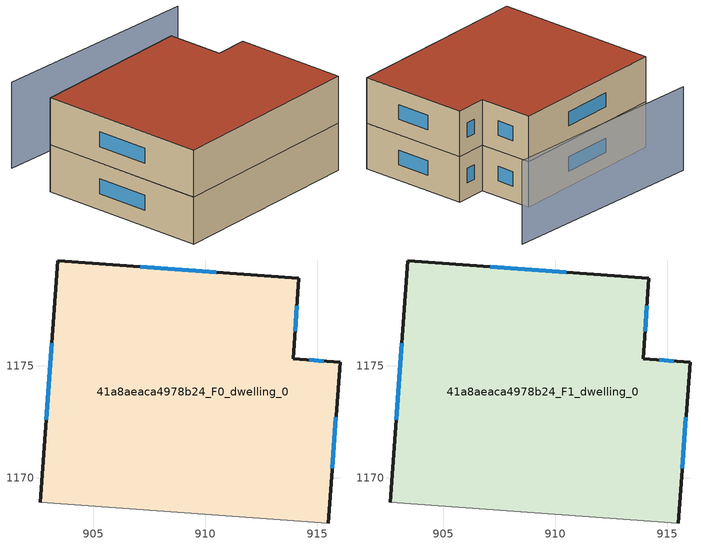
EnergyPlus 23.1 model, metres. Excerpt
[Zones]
41a8aeaca4978b24_F0_dwelling_0
 floor ground (EU_floor_Construction): 914.18,1178.91 913.92,1175.32 916.01,1175.17 915.49,1167.98 902.62,1168.92 903.41,1179.69 z0
 wall outside (EU_wall_Construction): 915.49,1167.98 916.01,1175.17 913.92,1175.32 914.18,1178.91 903.41,1179.69 902.62,1168.92 z0:3
 wall adiabatic (EU_wall_Construction): 902.62,1168.92 915.49,1167.98 z0:3
 window (EU_Window_Construction): 910.49,1179.18 907.09,1179.42 / 914.01,1176.55 914.09,1177.68 / 915.3,1175.22 914.64,1175.27 / 915.67,1170.44 915.83,1172.71 / 903.14,1176 902.89,1172.61 z1.03:1.97
41a8aeaca4978b24_F1_dwelling_0
 floor to 41a8aeaca4978b24_F0_dwelling_0 (EU_floor_Construction): 914.18,1178.91 913.92,1175.32 916.01,1175.17 915.49,1167.98 902.62,1168.92 903.4,1179.69 z3
 wall outside (EU_wall_Construction): 915.49,1167.98 916.01,1175.17 913.92,1175.32 914.18,1178.91 903.41,1179.69 902.62,1168.92 z3:6
 wall adiabatic (EU_wall_Construction): 902.62,1168.92 915.49,1167.98 z3:6
 window (EU_Window_Construction): 910.49,1179.18 907.09,1179.42 / 914.01,1176.55 914.09,1177.68 / 915.3,1175.22 914.64,1175.27 / 915.67,1170.44 915.83,1172.71 / 903.14,1176 902.89,1172.61 z4.03:4.97
 roof outside (EU_roof_Construction): 915.49,1167.98 916.01,1175.17 913.92,1175.32 914.18,1178.91 903.41,1179.69 902.62,1168.92 z6
shading: 918.48,1181.56 904.64,1183.34 z0:5.5
[Building]
EU S2 Campaign: North Axis=0; Terrain=City; Solar Distribution=FullExterior
[Site:Location]
Cape.Town.Intl.AP: Latitude=-33.965; Longitude=18.602; Time Zone=2; Elevation=46
[SizingPeriod:WeatherFileDays]
AnnualSizingPeriod: Begin Month=1; Begin Day of Month=1; End Month=12; End Day of Month=31; Day of Week for Start Day=Monday; Use Weather File Daylight Saving Period=No; Use Weather File Rain and Snow Indicators=No
[MATERIAL]
EU_InternalMass_Material: Roughness=MediumRough; Thickness=0.1; Conductivity=1; Density=1800; Specific Heat=900; Thermal Absorptance=0.9; Solar Absorptance=0.7; Visible Absorptance=0.7
[MATERIAL:NOMASS] Roughness=MediumRough; Thermal Absorptance=0.9; Solar Absorptance=0.7; Visible Absorptance=0.7
Name | Thermal Resistance
EU_wall_NoMass | 0.493876
EU_roof_NoMass | 0.449382
EU_floor_NoMass | 1.25
[WINDOWMATERIAL:SIMPLEGLAZINGSYSTEM]
EU_Window_SimpleGlazing: UFactor=4.4; Solar Heat Gain Coefficient=0.85; Visible Transmittance=0.85
[CONSTRUCTION]
EU_wall_Construction: EU_wall_NoMass
EU_roof_Construction: EU_roof_NoMass
EU_floor_Construction: EU_floor_NoMass
EU_Window_Construction: EU_Window_SimpleGlazing
EU_InternalMass_Construction: EU_InternalMass_Material
[ZONE] Type=1; Multiplier=1; Ceiling Height=autocalculate; Floor Area=autocalculate; Part of Total Floor Area=Yes
Name | Volume
41a8aeaca4978b24_F0_dwelling_0 | 395.456
41a8aeaca4978b24_F1_dwelling_0 | 395.455
[INTERNALMASS] Construction=EU_InternalMass_Construction; Surface Area=131.818
Name | Zone or ZoneList
41a8aeaca4978b24_F0_dwelling_0_EU_InternalMass | 41a8aeaca4978b24_F0_dwelling_0
41a8aeaca4978b24_F1_dwelling_0_EU_InternalMass | 41a8aeaca4978b24_F1_dwelling_0
[OTHEREQUIPMENT] Fuel Type=Electricity; Design Level Calculation Method=Watts/Area; Power per Zone Floor Area=1; Fraction Latent=0; Fraction Radiant=0; Fraction Lost=0; Carbon Dioxide Generation Rate=0; EndUse Subcategory=EU_Step8_InternalGains
Name | Zone or ZoneList or Space or SpaceList | Schedule
EU_Step8_InternalGain_41a8aeaca4978b24_F0_dwelling_0_f000 | 41a8aeaca4978b24_F0_dwelling_0 | EU_Step8_GainSchedule_41a8aeaca4978b24_F0_dwelling_0_f000
EU_Step8_InternalGain_41a8aeaca4978b24_F1_dwelling_0_f000 | 41a8aeaca4978b24_F1_dwelling_0 | EU_Step8_GainSchedule_41a8aeaca4978b24_F1_dwelling_0_f000
[ZONEVENTILATION:DESIGNFLOWRATE] Schedule=EU_AlwaysOn; Design Flow Rate Calculation Method=AirChanges/Hour; Air Changes per Hour=0.64; Ventilation Type=Natural; Fan Pressure Rise=0; Fan Total Efficiency=1; Constant Term Coefficient=1; Temperature Term Coefficient=0; Velocity Term Coefficient=0; Velocity Squared Term Coefficient=0; Minimum Indoor Temperature=-100; Maximum Indoor Temperature=100; Delta Temperature=-100; Minimum Outdoor Temperature=-100; Maximum Outdoor Temperature=100; Maximum Wind Speed=40
Name | Zone or ZoneList or Space or SpaceList
EU_ConstantAir_41a8aeaca4978b24_F0_dwelling_0 | 41a8aeaca4978b24_F0_dwelling_0
EU_ConstantAir_41a8aeaca4978b24_F1_dwelling_0 | 41a8aeaca4978b24_F1_dwelling_0
[HVACTEMPLATE:THERMOSTAT] Constant Heating Setpoint=20; Constant Cooling Setpoint=50
EU_HeatOnly_41a8aeaca4978b24_F0_dwelling_0; EU_HeatOnly_41a8aeaca4978b24_F1_dwelling_0
[HVACTEMPLATE:ZONE:IDEALLOADSAIRSYSTEM] System Availability Schedule=EU_AlwaysOn; Maximum Heating Supply Air Temperature=50; Minimum Cooling Supply Air Temperature=13; Maximum Heating Supply Air Humidity Ratio=0.0156; Minimum Cooling Supply Air Humidity Ratio=0.0077; Heating Limit=NoLimit; Cooling Limit=NoLimit; Heating Availability Schedule=EU_AlwaysOn; Cooling Availability Schedule=EU_CoolingOff; Dehumidification Control Type=ConstantSensibleHeatRatio; Cooling Sensible Heat Ratio=0.7; Dehumidification Setpoint=60; Humidification Control Type=None; Humidification Setpoint=30; Outdoor Air Method=None; Outdoor Air Flow Rate per Person=0.00944; Outdoor Air Flow Rate per Zone Floor Area=0; Outdoor Air Flow Rate per Zone=0; Demand Controlled Ventilation Type=None; Outdoor Air Economizer Type=NoEconomizer; Heat Recovery Type=None; Sensible Heat Recovery Effectiveness=0.7; Latent Heat Recovery Effectiveness=0.65
Name | Template Thermostat
41a8aeaca4978b24_F0_dwelling_0 | EU_HeatOnly_41a8aeaca4978b24_F0_dwelling_0
41a8aeaca4978b24_F1_dwelling_0 | EU_HeatOnly_41a8aeaca4978b24_F1_dwelling_0
[SIZING:ZONE] Zone Cooling Design Supply Air Temperature Input Method=SupplyAirTemperature; Zone Cooling Design Supply Air Temperature=13; Zone Heating Design Supply Air Temperature Input Method=SupplyAirTemperature; Zone Heating Design Supply Air Temperature=50; Zone Cooling Design Supply Air Humidity Ratio=0.008; Zone Heating Design Supply Air Humidity Ratio=0.008; Cooling Design Air Flow Method=DesignDay; Cooling Design Air Flow Rate=0; Cooling Minimum Air Flow per Zone Floor Area=0.000762; Cooling Minimum Air Flow=0; Cooling Minimum Air Flow Fraction=0.2; Heating Design Air Flow Method=DesignDay; Heating Design Air Flow Rate=0; Heating Maximum Air Flow per Zone Floor Area=0.002032; Heating Maximum Air Flow=0.141576; Heating Maximum Air Flow Fraction=0.3; Account for Dedicated Outdoor Air System=No; Dedicated Outdoor Air System Control Strategy=NeutralSupplyAir; Dedicated Outdoor Air Low Setpoint Temperature for Design=autosize; Dedicated Outdoor Air High Setpoint Temperature for Design=autosize; Zone Load Sizing Method=Sensible Load Only No Latent Load; Zone Latent Cooling Design Supply Air Humidity Ratio Input Method=HumidityRatioDifference; Zone Cooling Design Supply Air Humidity Ratio Difference=0.005; Zone Latent Heating Design Supply Air Humidity Ratio Input Method=HumidityRatioDifference; Zone Humidification Design Supply Air Humidity Ratio Difference=0.005
41a8aeaca4978b24_F0_dwelling_0; 41a8aeaca4978b24_F1_dwelling_0
[SCHEDULE:CONSTANT]
Name | Hourly Value
EU_AlwaysOn | 1
EU_CoolingOff | 0
[SCHEDULE:FILE] Column Number=1; Rows to Skip at Top=0; Number of Hours of Data=8760; Column Separator=Comma; Interpolate to Timestep=No; Minutes per Item=60; Adjust Schedule for Daylight Savings=Yes
Name | File
EU_Step8_GainSchedule_41a8aeaca4978b24_F0_dwelling_0_f000 | ../../schedules/41a8aeaca4978b24/41a8aeaca4978b24_F0_dwelling_0_f000_gain.csv
EU_Step8_GainSchedule_41a8aeaca4978b24_F1_dwelling_0_f000 | ../../schedules/41a8aeaca4978b24/41a8aeaca4978b24_F1_dwelling_0_f000_gain.csv
